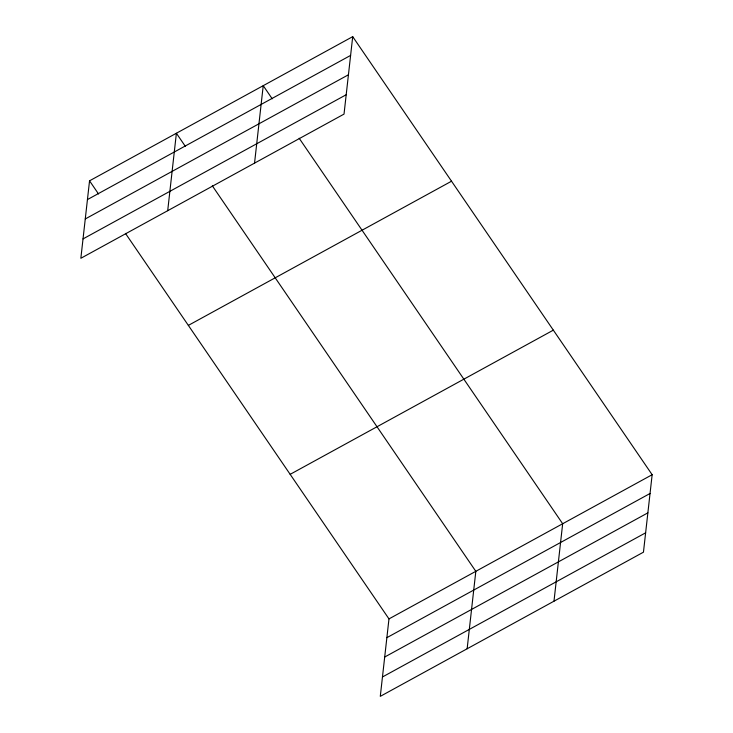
<?xml version="1.0" encoding="UTF-8"?>
<svg xmlns="http://www.w3.org/2000/svg" width="733" height="733" viewBox="0 0 733 733"><rect width="100%" height="100%" fill="white"/><g stroke="black" fill="none" stroke-linecap="round" stroke-linejoin="round"><path stroke-width="1.1" d="M89.545 180.822L80.85 258.282L344.024 114.101L352.71 36.65L89.545 180.822L98.524 193.97M167.701 210.701L176.387 133.25L185.367 146.389M254.543 163.129L263.229 85.669L272.218 98.808M125.471 233.396L388.976 618.899L380.29 696.35L643.455 552.178L652.15 474.718L352.71 36.65M467.141 648.769L475.827 571.319L212.323 185.816M553.983 601.197L562.669 523.738L299.165 138.235M87.438 199.587L350.603 55.415M85.266 218.956L348.432 74.784M83.021 238.912L346.196 94.74M188.354 325.388L451.519 181.216M290.167 474.333L553.333 330.152M388.976 618.899L652.15 474.718M386.877 637.664L650.043 493.483M384.706 657.025L647.871 512.853M382.461 676.98L645.636 532.809"/></g></svg>
